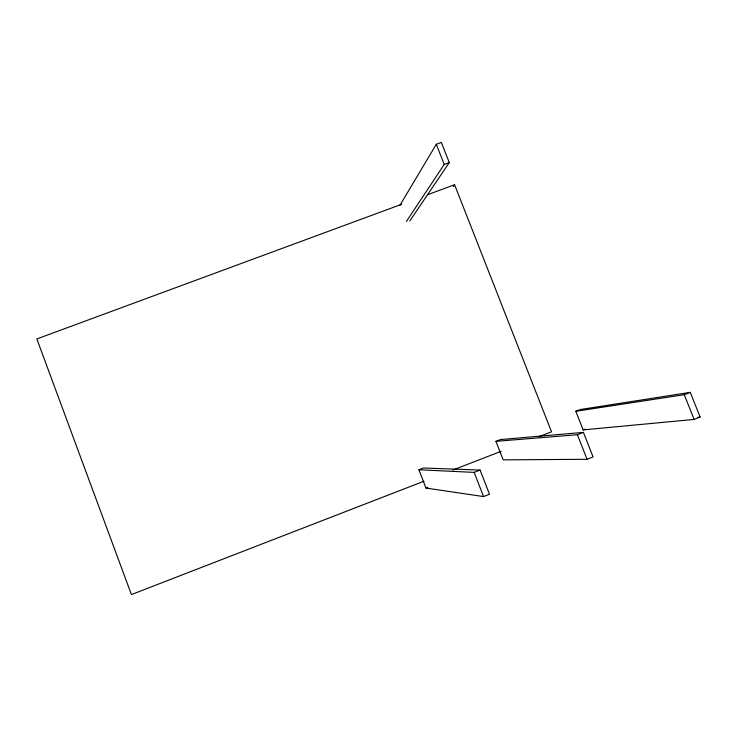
<?xml version="1.0" encoding="UTF-8"?>
<svg xmlns="http://www.w3.org/2000/svg" width="737" height="737" viewBox="0 0 737 737"><rect width="100%" height="100%" fill="white"/><g stroke="black" fill="none" stroke-linecap="round" stroke-linejoin="round"><path stroke-width="1.11" d="M399.924 205.291L436.313 144.268L441.362 142.425L449.275 162.582L409.8 220.953M406.409 221.432L444.227 164.443L449.275 162.582M453.283 186.489L454.591 184.738L551.516 431.799L538.655 436.783M483.546 496.572L489.497 494.26L480.109 470.077L423.434 468.013L418.911 469.764L425.968 488.06L483.546 496.572L474.167 472.389L418.911 469.764M587.057 459.289L593.073 456.94L583.4 432.379L500.497 439.574L495.946 441.334L503.159 459.86L587.057 459.289L577.384 434.71L495.946 441.334M694.125 419.427L700.15 417.078L690.274 392.36L580.378 409.523L575.818 411.283L583.142 429.892L694.125 419.427L684.258 394.691L575.818 411.283M423.978 481.215L131.407 594.575L36.85 338.937L401.702 204.269M452.914 470.003L501.142 451.311M425.968 488.06L427.773 487.36M583.142 429.892L584.966 429.183M474.167 472.389L480.109 470.077M577.384 434.71L583.4 432.379M684.258 394.691L690.274 392.36M427.607 194.706L454.591 184.738M697.875 417.299L700.15 417.078M436.313 144.268L444.227 164.443"/></g></svg>
